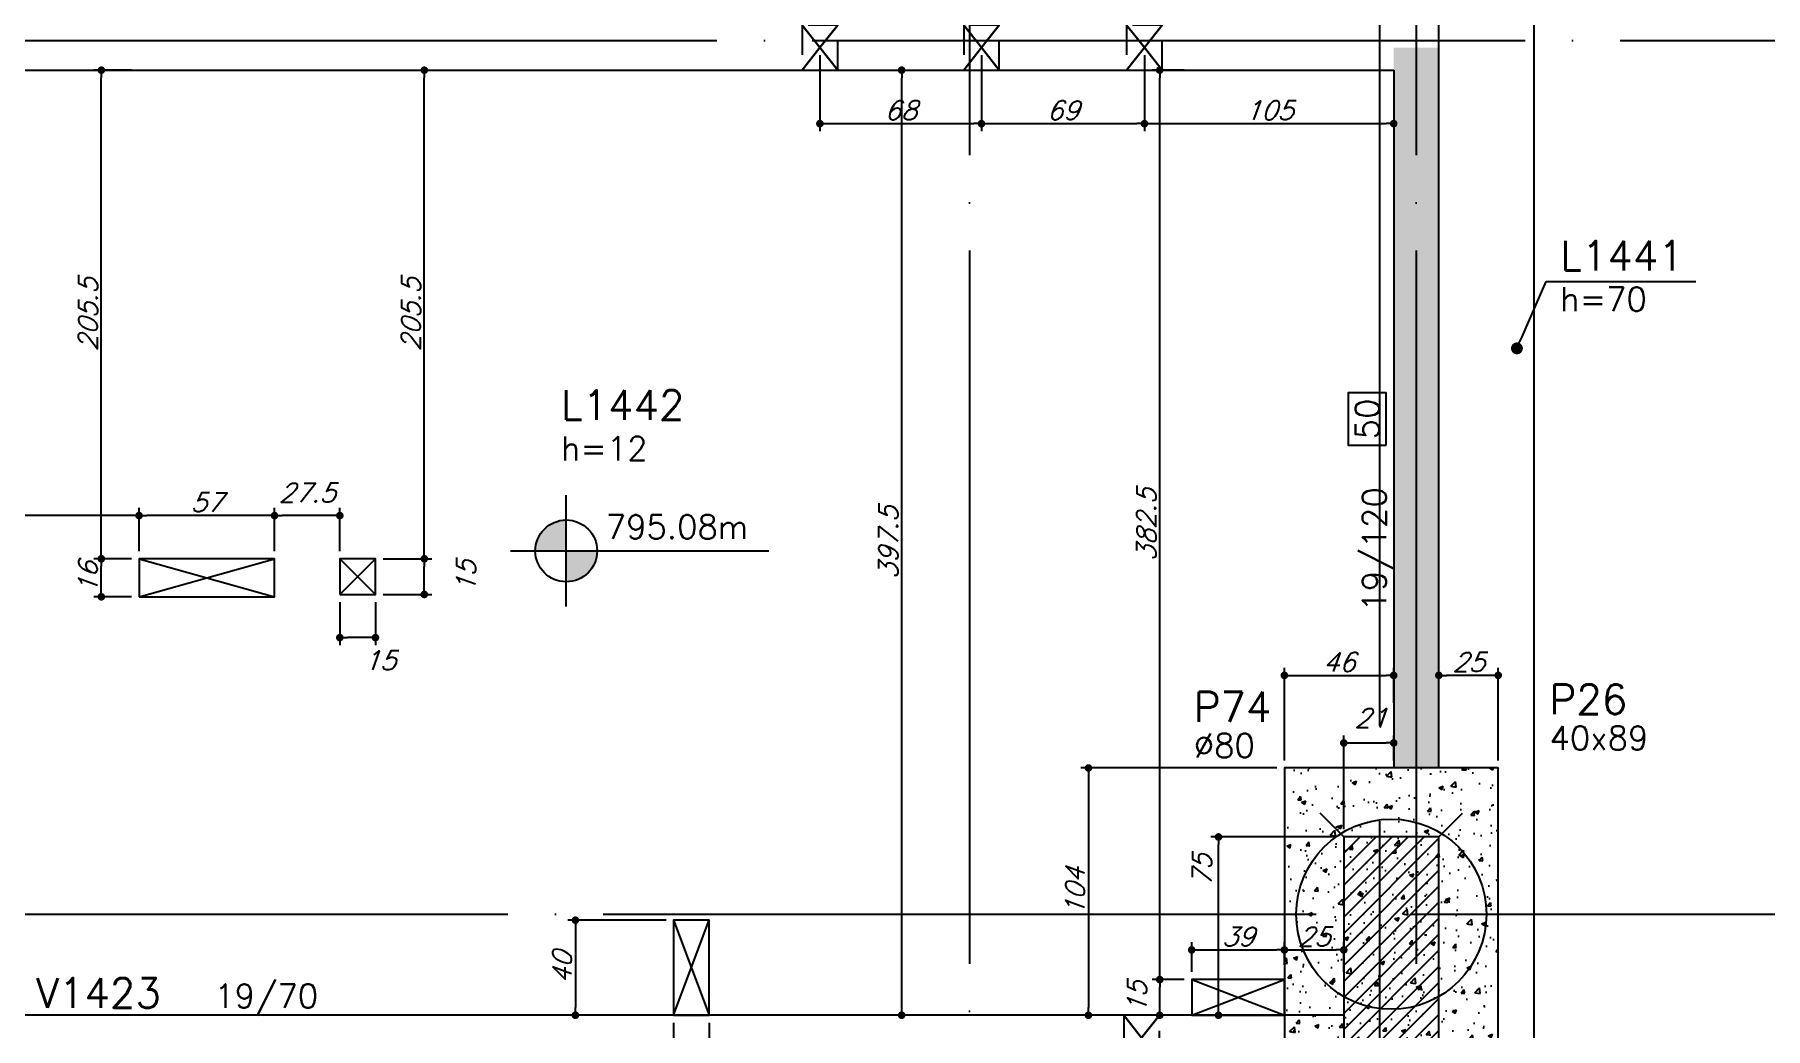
# Model space of a CAD drawing. Header units: millimetres. Extents: x -2290 to 5505, y -2157 to 2343.
# Drawn here: x 1664 to 2392, y -533 to -115 of the extents above; entities that cross this region are included whole.
import ezdxf
from ezdxf import colors
from ezdxf.entities.mleader import LeaderData, LeaderLine
from ezdxf.enums import TextEntityAlignment as Align
from ezdxf.math import Vec2, Vec3

# ---------------------------------------------------------------- set-up
doc = ezdxf.new("R2010")
doc.units = ezdxf.units.MM
doc.header["$LTSCALE"] = 50
doc.linetypes.add('EIXO', pattern=[6.8, 6, -0.4, 0, -0.4])
doc.linetypes.add('HIDDEN', pattern=[0.375, 0.25, -0.125])
for name, color, linetype in [('242', 3, 'Continuous'), ('F-AUX-RED', 1, 'Continuous'), ('F-BLOCOS', 3, 'Continuous'), ('F-COTAS', 106, 'Continuous'), ('F-COTAS-FUROS', 50, 'Continuous'), ('F-COTAS-FUROS VIGA', 50, 'Continuous'), ('F-DESNIVEL-1', 254, 'Continuous'), ('F-EIXO', 12, 'EIXO'), ('F-FURO-PAREDE', 2, 'HIDDEN'), ('F-LAJES', 3, 'Continuous'), ('F-LAJES-DIM', 2, 'Continuous'), ('F-LAJES-NOME', 4, 'Continuous'), ('F-NÍVEL-PLANTA', 2, 'Continuous'), ('F-PILARES-DIM', 172, 'Continuous'), ('F-PILARES-HACH', 174, 'Continuous'), ('F-PILARES-M', 170, 'Continuous'), ('F-PILARES-N', 170, 'Continuous'), ('F-PILARES-NASCE', 4, 'Continuous'), ('F-PILARES-NOME', 170, 'Continuous'), ('F-TEXTO', 6, 'Continuous'), ('F-VIGAS', 3, 'Continuous'), ('F-VIGAS-DIM', 2, 'Continuous'), ('F-VIGAS-NOME', 4, 'Continuous'), ('F-VÃO', 1, 'Continuous')]:
    doc.layers.add(name, color=color, linetype=linetype)
doc.styles.add('CP-TEXT-INCL', font='simplex.shx', dxfattribs={"oblique": 20})
doc.styles.add('MCP', font='simplex.shx')
doc.styles.add('ROMANS', font='simplex.shx')
doc.styles.get("Standard").update_dxf_attribs({"font": 'simplex.shx'})
doc.dimstyles.new('CP-COTAS-50', dxfattribs={"dimscale": 0.64, "dimtxt": 12.5, "dimasz": 5, "dimexe": 5, "dimexo": 5, "dimgap": 2.5, "dimtad": 1, "dimdec": 1, "dimdsep": 46, "dimtxsty": 'CP-TEXT-INCL', "dimblk1": 'DOT', "dimblk2": 'DOT', "dimsah": 1, "dimcen": 9, "dimclrd": 256, "dimclre": 256, "dimclrt": 256, "dimadec": 0, "dimazin": 0, "dimtfac": 1, "dimtdec": 1, "dimtmove": 2, "dimatfit": 3, "dimldrblk": 'DOT', "dimfxl": 0, "dimtolj": 1, "dimarcsym": 0})

# ---------------------------------------------------------------- blocks, each defined once
blk = doc.blocks.new('*U83')
at = {"layer": 'F-VIGAS-DIM', "color": 1}
blk.add_lwpolyline([(0, 0), (22, 0), (22, 16), (0, 16)], close=True, dxfattribs=at)
at = {"layer": 'F-VIGAS-DIM', "style": 'MCP'}
blk.add_attdef('DIM', text='', height=10, dxfattribs=at).set_placement((11, 8), align=Align.MIDDLE_CENTER)
blk = doc.blocks.new('Nível - Planta')
at = {"layer": 'F-NÍVEL-PLANTA'}
h = blk.add_hatch(color=71, dxfattribs=at)
h.paths.add_polyline_path([(0, 0), (0, 0.26, 0.414214), (-0.26, 0)])
h.paths.add_polyline_path([(0.26, 0), (0, 0), (0, -0.26, 0.414214)])
for p, q in [((0, -0.469), (0, 0.469)), ((-0.469, 0), (1.704, 0))]:
    blk.add_line(p, q, dxfattribs=at)
blk.add_circle((0, 0), 0.26, dxfattribs=at)
at = {"layer": 'F-TEXTO', "color": 3, "style": 'MCP'}
blk.add_attdef('NÍVEL', (0.333, 0.102), '', height=0.2, dxfattribs=at)
blk = doc.blocks.new('*U49')
at = {"layer": 'F-EIXO'}
blk.add_line((0, 0), (5174.35, 0), dxfattribs=at)
at = {"layer": 'F-TEXTO', "style": 'ROMANS'}
blk.add_attdef('EIXO', text='', height=17.5, dxfattribs=at).set_placement((-28.21, 0), align=Align.MIDDLE_CENTER)
blk = doc.blocks.new('*U39')
at = {"layer": 'F-EIXO'}
blk.add_line((0, 0), (5086.35, 0), dxfattribs=at)
at = {"layer": 'F-TEXTO', "style": 'ROMANS'}
blk.add_attdef('EIXO', text='', height=17.5, dxfattribs=at).set_placement((-28.21, 0), align=Align.MIDDLE_CENTER)
blk = doc.blocks.new('*U35')
at = {"layer": 'F-EIXO'}
blk.add_line((0, 0), (0, -2861.07), dxfattribs=at)
at = {"layer": 'F-TEXTO', "style": 'ROMANS'}
blk.add_attdef('EIXO', text='', height=17.5, rotation=360, dxfattribs=at).set_placement((0, 28.21), align=Align.MIDDLE_CENTER)
blk = doc.blocks.new('*U24')
at = {"layer": 'F-EIXO'}
blk.add_line((0, 0), (0, -2861.07), dxfattribs=at)
at = {"layer": 'F-TEXTO', "style": 'ROMANS'}
blk.add_attdef('EIXO', text='', height=17.5, rotation=360, dxfattribs=at).set_placement((0, 28.21), align=Align.MIDDLE_CENTER)
blk = doc.blocks.new('*U28')
at = {"layer": 'F-EIXO'}
blk.add_line((0, 0), (0, -2961.07), dxfattribs=at)
at = {"layer": 'F-TEXTO', "style": 'ROMANS'}
blk.add_attdef('EIXO', text='', height=17.5, rotation=360, dxfattribs=at).set_placement((0, 28.21), align=Align.MIDDLE_CENTER)
blk = doc.blocks.new('_DOT')
at = {"color": 0, "linetype": 'ByBlock'}
blk.add_line((-0.5, 0), (-1, 0), dxfattribs=at)
at = {"color": 0, "linetype": 'ByBlock', "const_width": 0.5}
blk.add_lwpolyline([(-0.25, 0, 1), (0.25, 0, 1)], format="xyb", close=True, dxfattribs=at)
blk = doc.blocks.new('*D139')
at = {"layer": 'DEFPOINTS', "color": 0, "linetype": 'Continuous', "transparency": 16777216}
for p in [(2028.96, -129.5), (2028.96, -129.5), (2028.96, -527)]:
    blk.add_point(p, dxfattribs=at)
at = {"layer": 'F-COTAS', "linetype": 'Continuous', "lineweight": -2, "transparency": 16777216}
blk.add_line((2028.96, -523.8), (2028.96, -132.7), dxfattribs=at)
at = {"layer": 'F-COTAS', "linetype": 'Continuous', "lineweight": -2, "transparency": 16777216, "xscale": 3.2, "yscale": 3.2, "zscale": 3.2}
for p, rotation in [((2028.96, -129.5), 90), ((2028.96, -527), 270)]:
    blk.add_blockref('_DOT', p, dxfattribs=dict(at, rotation=rotation))
at = {"layer": 'F-COTAS', "linetype": 'Continuous', "transparency": 16777216, "insert": (2023.36, -328.25), "char_height": 8, "attachment_point": 5, "rotation": 90, "style": 'CP-TEXT-INCL'}
blk.add_mtext('\\A1;397.5', dxfattribs=at)
blk = doc.blocks.new('*D243')
at = {"layer": 'DEFPOINTS', "color": 0, "transparency": 16777216}
for p in [(3070, -24), (-1389, -579), (3070, -995.18)]:
    blk.add_point(p, dxfattribs=at)
at = {"layer": 'F-COTAS', "lineweight": -2, "transparency": 16777216}
for p, q in [((3070, -27.2), (3070, -998.38)), ((-1389, -582.2), (-1389, -998.38)), ((-1385.8, -995.18), (3066.8, -995.18))]:
    blk.add_line(p, q, dxfattribs=at)
at = {"layer": 'F-COTAS', "lineweight": -2, "transparency": 16777216, "xscale": 3.2, "yscale": 3.2, "zscale": 3.2, "rotation": 180}
blk.add_blockref('_DOT', (-1389, -995.18), dxfattribs=at)
at = {"layer": 'F-COTAS', "lineweight": -2, "transparency": 16777216, "xscale": 3.2, "yscale": 3.2, "zscale": 3.2}
blk.add_blockref('_DOT', (3070, -995.18), dxfattribs=at)
at = {"layer": 'F-COTAS', "transparency": 16777216, "insert": (840.5, -989.58), "char_height": 8, "attachment_point": 5, "style": 'CP-TEXT-INCL'}
blk.add_mtext('\\A1;4459', dxfattribs=at)
blk = doc.blocks.new('*D263')
at = {"layer": 'DEFPOINTS', "color": 0, "transparency": 16777216}
for p in [(2796, 1664.5), (3306.18, 1664.5), (2255, -894.5)]:
    blk.add_point(p, dxfattribs=at)
at = {"layer": 'F-COTAS', "lineweight": -2, "transparency": 16777216}
for p, q in [((2799.2, 1664.5), (3309.38, 1664.5)), ((3306.18, -891.3), (3306.18, 1661.3)), ((2258.2, -894.5), (3309.38, -894.5))]:
    blk.add_line(p, q, dxfattribs=at)
at = {"layer": 'F-COTAS', "lineweight": -2, "transparency": 16777216, "xscale": 3.2, "yscale": 3.2, "zscale": 3.2}
for p, rotation in [((3306.18, 1664.5), 90), ((3306.18, -894.5), 270)]:
    blk.add_blockref('_DOT', p, dxfattribs=dict(at, rotation=rotation))
at = {"layer": 'F-COTAS', "transparency": 16777216, "insert": (3300.58, 385), "char_height": 8, "attachment_point": 5, "rotation": 90, "style": 'CP-TEXT-INCL'}
blk.add_mtext('\\A1;2559', dxfattribs=at)
blk = doc.blocks.new('*D317')
at = {"layer": 'DEFPOINTS', "color": 0, "transparency": 16777216}
for p in [(2236, -384.05), (2236, -398.85), (2190, -423)]:
    blk.add_point(p, dxfattribs=at)
at = {"layer": 'F-COTAS', "lineweight": -2, "transparency": 16777216}
for p, q in [((2190, -419.8), (2190, -380.85)), ((2193.2, -384.05), (2232.8, -384.05)), ((2236, -395.65), (2236, -380.85))]:
    blk.add_line(p, q, dxfattribs=at)
at = {"layer": 'F-COTAS', "lineweight": -2, "transparency": 16777216, "xscale": 3.2, "yscale": 3.2, "zscale": 3.2, "rotation": 180}
blk.add_blockref('_DOT', (2190, -384.05), dxfattribs=at)
at = {"layer": 'F-COTAS', "lineweight": -2, "transparency": 16777216, "xscale": 3.2, "yscale": 3.2, "zscale": 3.2}
blk.add_blockref('_DOT', (2236, -384.05), dxfattribs=at)
at = {"layer": 'F-COTAS', "transparency": 16777216, "insert": (2213, -378.45), "char_height": 8, "attachment_point": 5, "style": 'CP-TEXT-INCL'}
blk.add_mtext('\\A1;46', dxfattribs=at)
blk = doc.blocks.new('*D318')
at = {"layer": 'DEFPOINTS', "color": 0, "transparency": 16777216}
for p in [(2255, -384.05), (2255, -413.64), (2280, -423)]:
    blk.add_point(p, dxfattribs=at)
at = {"layer": 'F-COTAS', "lineweight": -2, "transparency": 16777216}
for p, q in [((2255, -410.44), (2255, -380.85)), ((2276.8, -384.05), (2258.2, -384.05)), ((2280, -419.8), (2280, -380.85))]:
    blk.add_line(p, q, dxfattribs=at)
at = {"layer": 'F-COTAS', "lineweight": -2, "transparency": 16777216, "xscale": 3.2, "yscale": 3.2, "zscale": 3.2, "rotation": 180}
blk.add_blockref('_DOT', (2255, -384.05), dxfattribs=at)
at = {"layer": 'F-COTAS', "lineweight": -2, "transparency": 16777216, "xscale": 3.2, "yscale": 3.2, "zscale": 3.2}
blk.add_blockref('_DOT', (2280, -384.05), dxfattribs=at)
at = {"layer": 'F-COTAS', "transparency": 16777216, "insert": (2267.5, -378.45), "char_height": 8, "attachment_point": 5, "style": 'CP-TEXT-INCL'}
blk.add_mtext('\\A1;25', dxfattribs=at)
blk = doc.blocks.new('*D319')
at = {"layer": 'DEFPOINTS', "color": 0, "transparency": 16777216}
for p in [(2190, -423), (2107.53, -527), (2125.06, -527)]:
    blk.add_point(p, dxfattribs=at)
at = {"layer": 'F-COTAS', "lineweight": -2, "transparency": 16777216}
for p, q in [((2186.8, -423), (2104.33, -423)), ((2107.53, -426.2), (2107.53, -523.8)), ((2121.86, -527), (2104.33, -527))]:
    blk.add_line(p, q, dxfattribs=at)
at = {"layer": 'F-COTAS', "lineweight": -2, "transparency": 16777216, "xscale": 3.2, "yscale": 3.2, "zscale": 3.2}
for p, rotation in [((2107.53, -423), 90), ((2107.53, -527), 270)]:
    blk.add_blockref('_DOT', p, dxfattribs=dict(at, rotation=rotation))
at = {"layer": 'F-COTAS', "transparency": 16777216, "insert": (2101.93, -475), "char_height": 8, "attachment_point": 5, "rotation": 90, "style": 'CP-TEXT-INCL'}
blk.add_mtext('\\A1;104', dxfattribs=at)
blk = doc.blocks.new('*D320')
at = {"layer": 'DEFPOINTS', "color": 0, "transparency": 16777216}
for p in [(2162.28, -452), (2215, -452), (2181.89, -527)]:
    blk.add_point(p, dxfattribs=at)
at = {"layer": 'F-COTAS', "lineweight": -2, "transparency": 16777216}
for p, q in [((2211.8, -452), (2159.08, -452)), ((2162.28, -523.8), (2162.28, -455.2)), ((2178.69, -527), (2159.08, -527))]:
    blk.add_line(p, q, dxfattribs=at)
at = {"layer": 'F-COTAS', "lineweight": -2, "transparency": 16777216, "xscale": 3.2, "yscale": 3.2, "zscale": 3.2}
for p, rotation in [((2162.28, -452), 90), ((2162.28, -527), 270)]:
    blk.add_blockref('_DOT', p, dxfattribs=dict(at, rotation=rotation))
at = {"layer": 'F-COTAS', "transparency": 16777216, "insert": (2155.28, -466), "char_height": 8, "attachment_point": 5, "rotation": 90, "style": 'CP-TEXT-INCL'}
blk.add_mtext('\\A1;75', dxfattribs=at)
blk = doc.blocks.new('*D321')
at = {"layer": 'DEFPOINTS', "color": 0, "transparency": 16777216}
for p in [(2236, -412.48), (2236, -423), (2215, -452)]:
    blk.add_point(p, dxfattribs=at)
at = {"layer": 'F-COTAS', "lineweight": -2, "transparency": 16777216}
for p, q in [((2215, -448.8), (2215, -409.28)), ((2218.2, -412.48), (2232.8, -412.48)), ((2236, -419.8), (2236, -409.28))]:
    blk.add_line(p, q, dxfattribs=at)
at = {"layer": 'F-COTAS', "lineweight": -2, "transparency": 16777216, "xscale": 3.2, "yscale": 3.2, "zscale": 3.2, "rotation": 180}
blk.add_blockref('_DOT', (2215, -412.48), dxfattribs=at)
at = {"layer": 'F-COTAS', "lineweight": -2, "transparency": 16777216, "xscale": 3.2, "yscale": 3.2, "zscale": 3.2}
blk.add_blockref('_DOT', (2236, -412.48), dxfattribs=at)
at = {"layer": 'F-COTAS', "transparency": 16777216, "insert": (2226.35, -401.98), "char_height": 8, "attachment_point": 5, "style": 'CP-TEXT-INCL'}
blk.add_mtext('\\A1;21', dxfattribs=at)
blk = doc.blocks.new('*U387')
at = {"layer": 'F-VÃO'}
for p, q in [((0, 0), (15, 40)), ((0, 40), (15, 0))]:
    blk.add_line(p, q, dxfattribs=at)
at = {"layer": 'F-VÃO', "color": 3}
blk.add_lwpolyline([(0, 0), (15, 0), (15, 40), (0, 40)], close=True, dxfattribs=at)
blk = doc.blocks.new('*U372')
at = {"layer": 'F-VÃO'}
for p, q in [((0, 0), (39, 15)), ((0, 15), (39, 0))]:
    blk.add_line(p, q, dxfattribs=at)
at = {"layer": 'F-VÃO', "color": 3}
blk.add_lwpolyline([(0, 0), (39, 0), (39, 15), (0, 15)], close=True, dxfattribs=at)
blk = doc.blocks.new('*U375')
at = {"layer": 'F-VÃO'}
for p, q in [((0, 0), (57, 16)), ((0, 16), (57, 0))]:
    blk.add_line(p, q, dxfattribs=at)
at = {"layer": 'F-VÃO', "color": 3}
blk.add_lwpolyline([(0, 0), (57, 0), (57, 16), (0, 16)], close=True, dxfattribs=at)
blk = doc.blocks.new('*U378')
at = {"layer": 'F-VÃO'}
for p, q in [((0, 0), (15, 15)), ((0, 15), (15, 0))]:
    blk.add_line(p, q, dxfattribs=at)
at = {"layer": 'F-VÃO', "color": 3}
blk.add_lwpolyline([(0, 0), (15, 0), (15, 15), (0, 15)], close=True, dxfattribs=at)
blk = doc.blocks.new('*D492')
at = {"layer": 'DEFPOINTS', "color": 0, "transparency": 16777216}
for p in [(1792.51, -350), (1807.51, -350), (1792.51, -368.16)]:
    blk.add_point(p, dxfattribs=at)
at = {"layer": 'F-COTAS-FUROS', "lineweight": -2, "transparency": 16777216}
for p, q in [((1792.51, -353.2), (1792.51, -371.36)), ((1807.51, -353.2), (1807.51, -371.36)), ((1804.31, -368.16), (1795.71, -368.16))]:
    blk.add_line(p, q, dxfattribs=at)
at = {"layer": 'F-COTAS-FUROS', "lineweight": -2, "transparency": 16777216, "xscale": 3.2, "yscale": 3.2, "zscale": 3.2, "rotation": 180}
blk.add_blockref('_DOT', (1792.51, -368.16), dxfattribs=at)
at = {"layer": 'F-COTAS-FUROS', "lineweight": -2, "transparency": 16777216, "xscale": 3.2, "yscale": 3.2, "zscale": 3.2}
blk.add_blockref('_DOT', (1807.51, -368.16), dxfattribs=at)
at = {"layer": 'F-COTAS-FUROS', "transparency": 16777216, "insert": (1809.3, -377.76), "char_height": 8, "attachment_point": 5, "style": 'CP-TEXT-INCL'}
blk.add_mtext('\\A1;15', dxfattribs=at)
blk = doc.blocks.new('*D493')
at = {"layer": 'DEFPOINTS', "color": 0, "transparency": 16777216}
for p in [(1765.04, -316.84), (1765.04, -335), (1792.51, -335)]:
    blk.add_point(p, dxfattribs=at)
at = {"layer": 'F-COTAS-FUROS', "lineweight": -2, "transparency": 16777216}
for p, q in [((1765.04, -331.8), (1765.04, -313.64)), ((1789.31, -316.84), (1768.24, -316.84)), ((1792.51, -331.8), (1792.51, -313.64))]:
    blk.add_line(p, q, dxfattribs=at)
at = {"layer": 'F-COTAS-FUROS', "lineweight": -2, "transparency": 16777216, "xscale": 3.2, "yscale": 3.2, "zscale": 3.2, "rotation": 180}
blk.add_blockref('_DOT', (1765.04, -316.84), dxfattribs=at)
at = {"layer": 'F-COTAS-FUROS', "lineweight": -2, "transparency": 16777216, "xscale": 3.2, "yscale": 3.2, "zscale": 3.2}
blk.add_blockref('_DOT', (1792.51, -316.84), dxfattribs=at)
at = {"layer": 'F-COTAS-FUROS', "transparency": 16777216, "insert": (1778.78, -307.24), "char_height": 8, "attachment_point": 5, "style": 'CP-TEXT-INCL'}
blk.add_mtext('\\A1;27.5', dxfattribs=at)
blk = doc.blocks.new('*D494')
at = {"layer": 'DEFPOINTS', "color": 0, "transparency": 16777216}
for p in [(1708.04, -316.84), (1708.04, -335), (1765.04, -335)]:
    blk.add_point(p, dxfattribs=at)
at = {"layer": 'F-COTAS-FUROS', "lineweight": -2, "transparency": 16777216}
for p, q in [((1708.04, -331.8), (1708.04, -313.64)), ((1761.84, -316.84), (1711.24, -316.84)), ((1765.04, -331.8), (1765.04, -313.64))]:
    blk.add_line(p, q, dxfattribs=at)
at = {"layer": 'F-COTAS-FUROS', "lineweight": -2, "transparency": 16777216, "xscale": 3.2, "yscale": 3.2, "zscale": 3.2, "rotation": 180}
blk.add_blockref('_DOT', (1708.04, -316.84), dxfattribs=at)
at = {"layer": 'F-COTAS-FUROS', "lineweight": -2, "transparency": 16777216, "xscale": 3.2, "yscale": 3.2, "zscale": 3.2}
blk.add_blockref('_DOT', (1765.04, -316.84), dxfattribs=at)
at = {"layer": 'F-COTAS-FUROS', "transparency": 16777216, "insert": (1736.54, -311.24), "char_height": 8, "attachment_point": 5, "style": 'CP-TEXT-INCL'}
blk.add_mtext('\\A1;57', dxfattribs=at)
blk = doc.blocks.new('*D495')
at = {"layer": 'DEFPOINTS', "color": 0, "transparency": 16777216}
for p in [(1514, -316.84), (1514, -335), (1708.04, -335)]:
    blk.add_point(p, dxfattribs=at)
at = {"layer": 'F-COTAS-FUROS', "lineweight": -2, "transparency": 16777216}
for p, q in [((1514, -331.8), (1514, -313.64)), ((1704.84, -316.84), (1517.2, -316.84)), ((1708.04, -331.8), (1708.04, -313.64))]:
    blk.add_line(p, q, dxfattribs=at)
at = {"layer": 'F-COTAS-FUROS', "lineweight": -2, "transparency": 16777216, "xscale": 3.2, "yscale": 3.2, "zscale": 3.2, "rotation": 180}
blk.add_blockref('_DOT', (1514, -316.84), dxfattribs=at)
at = {"layer": 'F-COTAS-FUROS', "lineweight": -2, "transparency": 16777216, "xscale": 3.2, "yscale": 3.2, "zscale": 3.2}
blk.add_blockref('_DOT', (1708.04, -316.84), dxfattribs=at)
at = {"layer": 'F-COTAS-FUROS', "transparency": 16777216, "insert": (1611.02, -311.24), "char_height": 8, "attachment_point": 5, "style": 'CP-TEXT-INCL'}
blk.add_mtext('\\A1;194', dxfattribs=at)
blk = doc.blocks.new('*D496')
at = {"layer": 'DEFPOINTS', "color": 0, "transparency": 16777216}
for p in [(1692.14, -335), (1708.04, -335), (1708.04, -351)]:
    blk.add_point(p, dxfattribs=at)
at = {"layer": 'F-COTAS-FUROS', "lineweight": -2, "transparency": 16777216}
for p, q in [((1704.84, -335), (1688.94, -335)), ((1692.14, -347.8), (1692.14, -338.2)), ((1704.84, -351), (1688.94, -351))]:
    blk.add_line(p, q, dxfattribs=at)
at = {"layer": 'F-COTAS-FUROS', "lineweight": -2, "transparency": 16777216, "xscale": 3.2, "yscale": 3.2, "zscale": 3.2}
for p, rotation in [((1692.14, -335), 90), ((1692.14, -351), 270)]:
    blk.add_blockref('_DOT', p, dxfattribs=dict(at, rotation=rotation))
at = {"layer": 'F-COTAS-FUROS', "transparency": 16777216, "insert": (1686.54, -343), "char_height": 8, "attachment_point": 5, "rotation": 90, "style": 'CP-TEXT-INCL'}
blk.add_mtext('\\A1;16', dxfattribs=at)
blk = doc.blocks.new('*D497')
at = {"layer": 'DEFPOINTS', "color": 0, "transparency": 16777216}
for p in [(1692.14, -129.5), (1708.04, -129.5), (1708.04, -335)]:
    blk.add_point(p, dxfattribs=at)
at = {"layer": 'F-COTAS-FUROS', "lineweight": -2, "transparency": 16777216}
for p, q in [((1704.84, -129.5), (1688.94, -129.5)), ((1692.14, -331.8), (1692.14, -132.7)), ((1704.84, -335), (1688.94, -335))]:
    blk.add_line(p, q, dxfattribs=at)
at = {"layer": 'F-COTAS-FUROS', "lineweight": -2, "transparency": 16777216, "xscale": 3.2, "yscale": 3.2, "zscale": 3.2}
for p, rotation in [((1692.14, -129.5), 90), ((1692.14, -335), 270)]:
    blk.add_blockref('_DOT', p, dxfattribs=dict(at, rotation=rotation))
at = {"layer": 'F-COTAS-FUROS', "transparency": 16777216, "insert": (1686.54, -232.25), "char_height": 8, "attachment_point": 5, "rotation": 90, "style": 'CP-TEXT-INCL'}
blk.add_mtext('\\A1;205.5', dxfattribs=at)
blk = doc.blocks.new('*D498')
at = {"layer": 'DEFPOINTS', "color": 0, "transparency": 16777216}
for p in [(1807.51, -335), (1828.06, -335), (1807.51, -350)]:
    blk.add_point(p, dxfattribs=at)
at = {"layer": 'F-COTAS-FUROS', "lineweight": -2, "transparency": 16777216}
for p, q in [((1810.71, -335), (1831.26, -335)), ((1828.06, -346.8), (1828.06, -338.2)), ((1810.71, -350), (1831.26, -350))]:
    blk.add_line(p, q, dxfattribs=at)
at = {"layer": 'F-COTAS-FUROS', "lineweight": -2, "transparency": 16777216, "xscale": 3.2, "yscale": 3.2, "zscale": 3.2}
for p, rotation in [((1828.06, -335), 90), ((1828.06, -350), 270)]:
    blk.add_blockref('_DOT', p, dxfattribs=dict(at, rotation=rotation))
at = {"layer": 'F-COTAS-FUROS', "transparency": 16777216, "insert": (1845.66, -342.5), "char_height": 8, "attachment_point": 5, "rotation": 90, "style": 'CP-TEXT-INCL'}
blk.add_mtext('\\A1;15', dxfattribs=at)
blk = doc.blocks.new('*D499')
at = {"layer": 'DEFPOINTS', "color": 0, "transparency": 16777216}
for p in [(1807.51, -129.5), (1828.06, -129.5), (1807.51, -335)]:
    blk.add_point(p, dxfattribs=at)
at = {"layer": 'F-COTAS-FUROS', "lineweight": -2, "transparency": 16777216}
for p, q in [((1810.71, -129.5), (1831.26, -129.5)), ((1828.06, -331.8), (1828.06, -132.7)), ((1810.71, -335), (1831.26, -335))]:
    blk.add_line(p, q, dxfattribs=at)
at = {"layer": 'F-COTAS-FUROS', "lineweight": -2, "transparency": 16777216, "xscale": 3.2, "yscale": 3.2, "zscale": 3.2}
for p, rotation in [((1828.06, -129.5), 90), ((1828.06, -335), 270)]:
    blk.add_blockref('_DOT', p, dxfattribs=dict(at, rotation=rotation))
at = {"layer": 'F-COTAS-FUROS', "transparency": 16777216, "insert": (1822.46, -232.25), "char_height": 8, "attachment_point": 5, "rotation": 90, "style": 'CP-TEXT-INCL'}
blk.add_mtext('\\A1;205.5', dxfattribs=at)
blk = doc.blocks.new('*D500')
at = {"layer": 'DEFPOINTS', "color": 0, "transparency": 16777216}
for p in [(1514, -527), (1932.98, -527), (1514, -566.5)]:
    blk.add_point(p, dxfattribs=at)
at = {"layer": 'F-COTAS-FUROS', "lineweight": -2, "transparency": 16777216}
for p, q in [((1514, -530.2), (1514, -569.7)), ((1932.98, -530.2), (1932.98, -569.7)), ((1929.78, -566.5), (1517.2, -566.5))]:
    blk.add_line(p, q, dxfattribs=at)
at = {"layer": 'F-COTAS-FUROS', "lineweight": -2, "transparency": 16777216, "xscale": 3.2, "yscale": 3.2, "zscale": 3.2, "rotation": 180}
blk.add_blockref('_DOT', (1514, -566.5), dxfattribs=at)
at = {"layer": 'F-COTAS-FUROS', "lineweight": -2, "transparency": 16777216, "xscale": 3.2, "yscale": 3.2, "zscale": 3.2}
blk.add_blockref('_DOT', (1932.98, -566.5), dxfattribs=at)
at = {"layer": 'F-COTAS-FUROS', "transparency": 16777216, "insert": (1723.49, -560.9), "char_height": 8, "attachment_point": 5, "style": 'CP-TEXT-INCL'}
blk.add_mtext('\\A1;419', dxfattribs=at)
blk = doc.blocks.new('*D501')
at = {"layer": 'DEFPOINTS', "color": 0, "transparency": 16777216}
for p in [(1932.98, -527), (1947.98, -527), (1932.98, -566.5)]:
    blk.add_point(p, dxfattribs=at)
at = {"layer": 'F-COTAS-FUROS', "lineweight": -2, "transparency": 16777216}
for p, q in [((1932.98, -530.2), (1932.98, -569.7)), ((1947.98, -530.2), (1947.98, -569.7)), ((1944.78, -566.5), (1936.18, -566.5))]:
    blk.add_line(p, q, dxfattribs=at)
at = {"layer": 'F-COTAS-FUROS', "lineweight": -2, "transparency": 16777216, "xscale": 3.2, "yscale": 3.2, "zscale": 3.2, "rotation": 180}
blk.add_blockref('_DOT', (1932.98, -566.5), dxfattribs=at)
at = {"layer": 'F-COTAS-FUROS', "lineweight": -2, "transparency": 16777216, "xscale": 3.2, "yscale": 3.2, "zscale": 3.2}
blk.add_blockref('_DOT', (1947.98, -566.5), dxfattribs=at)
at = {"layer": 'F-COTAS-FUROS', "transparency": 16777216, "insert": (1940.48, -584.1), "char_height": 8, "attachment_point": 5, "style": 'CP-TEXT-INCL'}
blk.add_mtext('\\A1;15', dxfattribs=at)
blk = doc.blocks.new('*D502')
at = {"layer": 'DEFPOINTS', "color": 0, "transparency": 16777216}
for p in [(1932.98, -487), (1891.65, -527), (1932.98, -527)]:
    blk.add_point(p, dxfattribs=at)
at = {"layer": 'F-COTAS-FUROS', "lineweight": -2, "transparency": 16777216}
for p, q in [((1929.78, -487), (1888.45, -487)), ((1891.65, -490.2), (1891.65, -523.8)), ((1929.78, -527), (1888.45, -527))]:
    blk.add_line(p, q, dxfattribs=at)
at = {"layer": 'F-COTAS-FUROS', "lineweight": -2, "transparency": 16777216, "xscale": 3.2, "yscale": 3.2, "zscale": 3.2}
for p, rotation in [((1891.65, -487), 90), ((1891.65, -527), 270)]:
    blk.add_blockref('_DOT', p, dxfattribs=dict(at, rotation=rotation))
at = {"layer": 'F-COTAS-FUROS', "transparency": 16777216, "insert": (1886.05, -507), "char_height": 8, "attachment_point": 5, "rotation": 90, "style": 'CP-TEXT-INCL'}
blk.add_mtext('\\A1;40', dxfattribs=at)
blk = doc.blocks.new('*D503')
at = {"layer": 'DEFPOINTS', "color": 0, "transparency": 16777216}
for p in [(2190, -499.53), (2190, -508.93), (2151, -512)]:
    blk.add_point(p, dxfattribs=at)
at = {"layer": 'F-COTAS-FUROS', "lineweight": -2, "transparency": 16777216}
for p, q in [((2151, -508.8), (2151, -496.33)), ((2154.2, -499.53), (2186.8, -499.53)), ((2190, -505.73), (2190, -496.33))]:
    blk.add_line(p, q, dxfattribs=at)
at = {"layer": 'F-COTAS-FUROS', "lineweight": -2, "transparency": 16777216, "xscale": 3.2, "yscale": 3.2, "zscale": 3.2, "rotation": 180}
blk.add_blockref('_DOT', (2151, -499.53), dxfattribs=at)
at = {"layer": 'F-COTAS-FUROS', "lineweight": -2, "transparency": 16777216, "xscale": 3.2, "yscale": 3.2, "zscale": 3.2}
blk.add_blockref('_DOT', (2190, -499.53), dxfattribs=at)
at = {"layer": 'F-COTAS-FUROS', "transparency": 16777216, "insert": (2170.5, -493.93), "char_height": 8, "attachment_point": 5, "style": 'CP-TEXT-INCL'}
blk.add_mtext('\\A1;39', dxfattribs=at)
blk = doc.blocks.new('*D504')
at = {"layer": 'DEFPOINTS', "color": 0, "transparency": 16777216}
for p in [(2215, -499.53), (2190, -508.93), (2215, -512)]:
    blk.add_point(p, dxfattribs=at)
at = {"layer": 'F-COTAS-FUROS', "lineweight": -2, "transparency": 16777216}
for p, q in [((2190, -505.73), (2190, -496.33)), ((2193.2, -499.53), (2211.8, -499.53)), ((2215, -508.8), (2215, -496.33))]:
    blk.add_line(p, q, dxfattribs=at)
at = {"layer": 'F-COTAS-FUROS', "lineweight": -2, "transparency": 16777216, "xscale": 3.2, "yscale": 3.2, "zscale": 3.2, "rotation": 180}
blk.add_blockref('_DOT', (2190, -499.53), dxfattribs=at)
at = {"layer": 'F-COTAS-FUROS', "lineweight": -2, "transparency": 16777216, "xscale": 3.2, "yscale": 3.2, "zscale": 3.2}
blk.add_blockref('_DOT', (2215, -499.53), dxfattribs=at)
at = {"layer": 'F-COTAS-FUROS', "transparency": 16777216, "insert": (2202.5, -493.93), "char_height": 8, "attachment_point": 5, "style": 'CP-TEXT-INCL'}
blk.add_mtext('\\A1;25', dxfattribs=at)
blk = doc.blocks.new('*D505')
at = {"layer": 'DEFPOINTS', "color": 0, "transparency": 16777216}
for p in [(2137.55, -512), (2151, -512), (2151, -527)]:
    blk.add_point(p, dxfattribs=at)
at = {"layer": 'F-COTAS-FUROS', "lineweight": -2, "transparency": 16777216}
for p, q in [((2147.8, -512), (2134.35, -512)), ((2137.55, -523.8), (2137.55, -515.2)), ((2147.8, -527), (2134.35, -527))]:
    blk.add_line(p, q, dxfattribs=at)
at = {"layer": 'F-COTAS-FUROS', "lineweight": -2, "transparency": 16777216, "xscale": 3.2, "yscale": 3.2, "zscale": 3.2}
for p, rotation in [((2137.55, -512), 90), ((2137.55, -527), 270)]:
    blk.add_blockref('_DOT', p, dxfattribs=dict(at, rotation=rotation))
at = {"layer": 'F-COTAS-FUROS', "transparency": 16777216, "insert": (2127.95, -519.5), "char_height": 8, "attachment_point": 5, "rotation": 90, "style": 'CP-TEXT-INCL'}
blk.add_mtext('\\A1;15', dxfattribs=at)
blk = doc.blocks.new('*D506')
at = {"layer": 'DEFPOINTS', "color": 0, "transparency": 16777216}
for p in [(2137.55, -129.5), (2151, -129.5), (2151, -512)]:
    blk.add_point(p, dxfattribs=at)
at = {"layer": 'F-COTAS-FUROS', "lineweight": -2, "transparency": 16777216}
for p, q in [((2147.8, -129.5), (2134.35, -129.5)), ((2137.55, -508.8), (2137.55, -132.7)), ((2147.8, -512), (2134.35, -512))]:
    blk.add_line(p, q, dxfattribs=at)
at = {"layer": 'F-COTAS-FUROS', "lineweight": -2, "transparency": 16777216, "xscale": 3.2, "yscale": 3.2, "zscale": 3.2}
for p, rotation in [((2137.55, -129.5), 90), ((2137.55, -512), 270)]:
    blk.add_blockref('_DOT', p, dxfattribs=dict(at, rotation=rotation))
at = {"layer": 'F-COTAS-FUROS', "transparency": 16777216, "insert": (2131.95, -320.75), "char_height": 8, "attachment_point": 5, "rotation": 90, "style": 'CP-TEXT-INCL'}
blk.add_mtext('\\A1;382.5', dxfattribs=at)
blk = doc.blocks.new('*D633')
at = {"layer": 'DEFPOINTS', "color": 0, "transparency": 16777216}
for p in [(1994.54, -120), (2062.54, -120), (2062.54, -151.98)]:
    blk.add_point(p, dxfattribs=at)
at = {"layer": 'F-COTAS-FUROS VIGA', "lineweight": -2, "transparency": 16777216}
for p, q in [((1994.54, -123.2), (1994.54, -155.18)), ((2062.54, -123.2), (2062.54, -155.18)), ((1997.74, -151.98), (2059.34, -151.98))]:
    blk.add_line(p, q, dxfattribs=at)
at = {"layer": 'F-COTAS-FUROS VIGA', "lineweight": -2, "transparency": 16777216, "xscale": 3.2, "yscale": 3.2, "zscale": 3.2, "rotation": 180}
blk.add_blockref('_DOT', (1994.54, -151.98), dxfattribs=at)
at = {"layer": 'F-COTAS-FUROS VIGA', "lineweight": -2, "transparency": 16777216, "xscale": 3.2, "yscale": 3.2, "zscale": 3.2}
blk.add_blockref('_DOT', (2062.54, -151.98), dxfattribs=at)
at = {"layer": 'F-COTAS-FUROS VIGA', "transparency": 16777216, "insert": (2028.54, -146.38), "char_height": 8, "attachment_point": 5, "style": 'CP-TEXT-INCL'}
blk.add_mtext('\\A1;68', dxfattribs=at)
blk = doc.blocks.new('*D634')
at = {"layer": 'DEFPOINTS', "color": 0, "transparency": 16777216}
for p in [(2062.54, -120), (2131.11, -120), (2131.11, -151.98)]:
    blk.add_point(p, dxfattribs=at)
at = {"layer": 'F-COTAS-FUROS VIGA', "lineweight": -2, "transparency": 16777216}
for p, q in [((2062.54, -123.2), (2062.54, -155.18)), ((2131.11, -123.2), (2131.11, -155.18)), ((2065.74, -151.98), (2127.91, -151.98))]:
    blk.add_line(p, q, dxfattribs=at)
at = {"layer": 'F-COTAS-FUROS VIGA', "lineweight": -2, "transparency": 16777216, "xscale": 3.2, "yscale": 3.2, "zscale": 3.2, "rotation": 180}
blk.add_blockref('_DOT', (2062.54, -151.98), dxfattribs=at)
at = {"layer": 'F-COTAS-FUROS VIGA', "lineweight": -2, "transparency": 16777216, "xscale": 3.2, "yscale": 3.2, "zscale": 3.2}
blk.add_blockref('_DOT', (2131.11, -151.98), dxfattribs=at)
at = {"layer": 'F-COTAS-FUROS VIGA', "transparency": 16777216, "insert": (2096.83, -146.38), "char_height": 8, "attachment_point": 5, "style": 'CP-TEXT-INCL'}
blk.add_mtext('\\A1;69', dxfattribs=at)
blk = doc.blocks.new('*D635')
at = {"layer": 'DEFPOINTS', "color": 0, "transparency": 16777216}
for p in [(2131.11, -120), (2236, -151.98), (2236, -151.98)]:
    blk.add_point(p, dxfattribs=at)
at = {"layer": 'F-COTAS-FUROS VIGA', "lineweight": -2, "transparency": 16777216}
for p, q in [((2131.11, -123.2), (2131.11, -155.18)), ((2134.31, -151.98), (2232.8, -151.98))]:
    blk.add_line(p, q, dxfattribs=at)
at = {"layer": 'F-COTAS-FUROS VIGA', "lineweight": -2, "transparency": 16777216, "xscale": 3.2, "yscale": 3.2, "zscale": 3.2, "rotation": 180}
blk.add_blockref('_DOT', (2131.11, -151.98), dxfattribs=at)
at = {"layer": 'F-COTAS-FUROS VIGA', "lineweight": -2, "transparency": 16777216, "xscale": 3.2, "yscale": 3.2, "zscale": 3.2}
blk.add_blockref('_DOT', (2236, -151.98), dxfattribs=at)
at = {"layer": 'F-COTAS-FUROS VIGA', "transparency": 16777216, "insert": (2183.55, -146.38), "char_height": 8, "attachment_point": 5, "style": 'CP-TEXT-INCL'}
blk.add_mtext('\\A1;105', dxfattribs=at)

msp = doc.modelspace()

# ---------------------------------------------------------------- hatches: boundary and pattern name
at = {"layer": 'F-AUX-RED'}
h = msp.add_hatch(dxfattribs=at)
h.set_pattern_fill('AR-CONC', color=256, scale=0.1)
h.paths.add_polyline_path([(2280, -423), (2190, -423), (2190, -484.5), (2190, -546), (2280, -546)])
at = {"layer": 'F-PILARES-HACH', "linetype": 'Continuous'}
h = msp.add_hatch(dxfattribs=at)
h.set_pattern_fill('ANSI31', color=256, scale=1.5, style=0)
h.paths.add_polyline_path([(2215, -541), (2255, -541), (2255, -452), (2215, -452)], flags=16)

# ---------------------------------------------------------------- linework, layer by layer
at = {"layer": '242', "linetype": 'Continuous'}
for p, q in [((2235, -484.5), (2235, -484.5)), ((2235, -496.5), (2235, -496.5))]:
    msp.add_line(p, q, dxfattribs=at)
at = {"layer": 'F-BLOCOS', "linetype": 'Continuous'}
msp.add_lwpolyline([(2190, -484.5), (2190, -546), (2280, -546), (2280, -423), (2190, -423), (2190, -484.5)], dxfattribs=at)
at = {"layer": 'F-DESNIVEL-1', "linetype": 'Continuous'}
for points in [[(2255, -120), (2236, -120), (2236, -423)], [(2255, -120), (2236, -423), (2250.694, -423)], [(2255, -120), (2250.694, -423), (2255, -423)], [(2255, -120), (2255, -450.56), (2255, -120)]]:
    msp.add_solid(points, dxfattribs=at)
at = {"layer": 'F-FURO-PAREDE'}
for points in [[(1994.544, -120), (1987.044, -129.5), (2002.044, -129.5), (1994.544, -120), (2002.044, -129.5), (2002.044, -110.5), (1994.544, -120), (2002.044, -110.5), (1987.044, -110.5), (1994.544, -120), (1987.044, -110.5), (1987.044, -129.5), (1994.544, -120)], [(2062.544, -120), (2055.044, -129.5), (2070.044, -129.5), (2062.544, -120), (2070.044, -129.5), (2070.044, -110.5), (2062.544, -120), (2070.044, -110.5), (2055.044, -110.5), (2062.544, -120), (2055.044, -110.5), (2055.044, -129.5), (2062.544, -120)], [(2131.11, -120), (2123.61, -129.5), (2138.61, -129.5), (2131.11, -120), (2138.61, -129.5), (2138.61, -110.5), (2131.11, -120), (2138.61, -110.5), (2123.61, -110.5), (2131.11, -120), (2123.61, -110.5), (2123.61, -129.5), (2131.11, -120)], [(2129.895, -536.5), (2122.395, -546), (2137.395, -546), (2129.895, -536.5), (2137.395, -546), (2137.395, -527), (2129.895, -536.5), (2137.395, -527), (2122.395, -527), (2129.895, -536.5), (2122.395, -527), (2122.395, -546), (2129.895, -536.5)]]:
    msp.add_lwpolyline(points, dxfattribs=at)
at = {"layer": 'F-LAJES', "linetype": 'Continuous'}
msp.add_line((2295, -24), (2295, -546), dxfattribs=at)
at = {"layer": 'F-PILARES-M', "linetype": 'Continuous'}
msp.add_circle((2235, -484.5), 40, dxfattribs=at)
at = {"layer": 'F-PILARES-N', "linetype": 'Continuous'}
msp.add_lwpolyline([(2215, -541), (2255, -541), (2255, -452), (2215, -452), (2215, -541)], dxfattribs=at)
at = {"layer": 'F-PILARES-NASCE', "linetype": 'Continuous'}
for p, q in [((2215, -452), (2205, -442)), ((2255, -452), (2265, -442))]:
    msp.add_line(p, q, dxfattribs=at)
at = {"layer": 'F-VIGAS'}
for points in [[(2255, -120), (2255, -24)], [(2255, -423), (2255, -120)], [(1514, -129.5), (1931, -129.5)], [(1931, -129.5), (2236, -129.5)], [(2236, -129.5), (2236, -423)], [(2215, -527), (1514, -527)]]:
    msp.add_lwpolyline(points, dxfattribs=at)

# ---------------------------------------------------------------- block references
at = {"layer": 'F-EIXO', "linetype": 'Continuous'}
for name, p in [('*U28', (2230, 1935.283)), ('*U35', (2057.5, 1835.283)), ('*U24', (2245.5, 1835.283)), ('*U39', (-1749.828, -117)), ('*U49', (-1837.782, -484.5))]:
    msp.add_blockref(name, p, dxfattribs=at)
at = {"layer": 'F-NÍVEL-PLANTA', "linetype": 'Continuous', "xscale": 50, "yscale": 50, "zscale": 50}
msp.add_blockref('Nível - Planta', (1887.782, -331.67), dxfattribs=at).add_auto_attribs({'NÍVEL': '795.08m'})
at = {"layer": 'F-VIGAS-DIM', "linetype": 'Continuous', "rotation": 90}
msp.add_blockref('*U83', (2232.875, -287.199), dxfattribs=at).add_auto_attribs({'DIM': '50'})
at = {"layer": 'F-VÃO'}
for name, p in [('*U375', (1708.045, -351)), ('*U378', (1792.514, -350)), ('*U387', (1932.977, -527)), ('*U372', (2151, -527))]:
    msp.add_blockref(name, p, dxfattribs=at)

# ---------------------------------------------------------------- texts
at = {"layer": 'F-LAJES-DIM', "linetype": 'Continuous', "style": 'MCP'}
for s, p in [('h=70', (2306.096, -230.794)), ('h=12', (1885.582, -293.605))]:
    msp.add_text(s, height=10, dxfattribs=at).set_placement(p)
at = {"layer": 'F-LAJES-NOME', "linetype": 'Continuous', "style": 'MCP'}
for s, p in [('L1441', (2306.096, -213.794)), ('L1442', (1885.582, -276.605))]:
    msp.add_text(s, height=12.5, dxfattribs=at).set_placement(p)
at = {"layer": 'F-PILARES-DIM', "linetype": 'Continuous', "style": 'MCP'}
for s, p in [('40x89', (2301.599, -415.378)), ('%%c80', (2151.867, -418.518))]:
    msp.add_text(s, height=10, dxfattribs=at).set_placement(p)
at = {"layer": 'F-PILARES-NOME', "linetype": 'Continuous', "style": 'MCP'}
for s, p in [('P74', (2151.867, -403.518)), ('P26', (2301.599, -400.378))]:
    msp.add_text(s, height=12.5, dxfattribs=at).set_placement(p)
at = {"layer": 'F-VIGAS-DIM', "linetype": 'Continuous', "style": 'MCP'}
msp.add_text('19/120', height=10, rotation=90, dxfattribs=at).set_placement((2232.875, -357.199))
msp.add_text('19/70', height=10, dxfattribs=at).set_placement((1739.686, -523.875))
at = {"layer": 'F-VIGAS-NOME', "linetype": 'Continuous', "style": 'MCP'}
msp.add_text('V1423', height=12.5, dxfattribs=at).set_placement((1664.686, -523.875))

# ---------------------------------------------------------------- dimensions: what is measured, and where the dimension line sits
at = {"layer": 'F-COTAS'}
for base, p1, p2, picture, middle in [((3306.182, 1664.5), (2255, -894.5), (2796, 1664.5), '*D263', (3300.582, 385)), ((2107.527, -527), (2190, -423), (2125.061, -527), '*D319', (2101.927, -475))]:
    dim = msp.add_linear_dim(base=base, p1=p1, p2=p2, angle=90, dimstyle='CP-COTAS-50', override={"dimfxl": 7.5}, dxfattribs=at)
    dim.commit()
    dim.dimension.update_dxf_attribs({"geometry": picture, "text_midpoint": middle})
for base, p1, p2, picture, middle in [((3070, -995.178), (-1389, -579), (3070, -24), '*D243', (840.5, -989.578)), ((2236, -384.052), (2190, -423), (2236, -398.848), '*D317', (2213, -378.452)), ((2255, -384.052), (2280, -423), (2255, -413.644), '*D318', (2267.5, -378.452))]:
    dim = msp.add_linear_dim(base=base, p1=p1, p2=p2, dimstyle='CP-COTAS-50', override={"dimfxl": 7.5}, dxfattribs=at)
    dim.commit()
    dim.dimension.update_dxf_attribs({"geometry": picture, "text_midpoint": middle})
at = {"layer": 'F-COTAS', "linetype": 'Continuous'}
dim = msp.add_linear_dim(base=(2028.964, -129.5), p1=(2028.964, -527), p2=(2028.964, -129.5), angle=270, dimstyle='CP-COTAS-50', dxfattribs=at)
dim.commit()
dim.dimension.update_dxf_attribs({"geometry": '*D139', "text_midpoint": (2023.364, -328.25)})
at = {"layer": 'F-COTAS'}
dim = msp.add_linear_dim(base=(2236, -412.478), p1=(2215, -452), p2=(2236, -423), dimstyle='CP-COTAS-50', override={"dimfxl": 7.5}, dxfattribs=at)
dim.commit()
dim.dimension.update_dxf_attribs({"geometry": '*D321', "text_midpoint": (2226.352, -401.98), "dimtype": 160})
dim = msp.add_linear_dim(base=(2162.283, -452), p1=(2181.894, -527), p2=(2215, -452), angle=90, dimstyle='CP-COTAS-50', override={"dimfxl": 7.5}, dxfattribs=at)
dim.commit()
dim.dimension.update_dxf_attribs({"geometry": '*D320', "text_midpoint": (2155.283, -466), "dimtype": 160})
at = {"layer": 'F-COTAS-FUROS'}
for base, p1, p2, picture, middle in [((1692.137, -129.5), (1708.045, -335), (1708.045, -129.5), '*D497', (1686.537, -232.25)), ((1828.064, -129.5), (1807.514, -335), (1807.514, -129.5), '*D499', (1822.464, -232.25)), ((2137.555, -129.5), (2151, -512), (2151, -129.5), '*D506', (2131.955, -320.75)), ((1692.137, -335), (1708.045, -351), (1708.045, -335), '*D496', (1686.537, -343)), ((1828.064, -335), (1807.514, -350), (1807.514, -335), '*D498', (1845.664, -342.5)), ((1891.654, -527), (1932.977, -487), (1932.977, -527), '*D502', (1886.054, -507)), ((2137.555, -512), (2151, -527), (2151, -512), '*D505', (2127.955, -519.5))]:
    dim = msp.add_linear_dim(base=base, p1=p1, p2=p2, angle=90, dimstyle='CP-COTAS-50', override={"dimfxl": 7.5}, dxfattribs=at)
    dim.commit()
    dim.dimension.update_dxf_attribs({"geometry": picture, "text_midpoint": middle})
for base, p1, p2, picture, middle in [((1765.045, -316.838), (1792.514, -335), (1765.045, -335), '*D493', (1778.779, -307.238)), ((1514, -316.838), (1708.045, -335), (1514, -335), '*D495', (1611.022, -311.238)), ((1708.045, -316.838), (1765.045, -335), (1708.045, -335), '*D494', (1736.545, -311.238)), ((2190, -499.526), (2151, -512), (2190, -508.933), '*D503', (2170.5, -493.926)), ((2215, -499.526), (2190, -508.933), (2215, -512), '*D504', (2202.5, -493.926)), ((1514, -566.499), (1932.977, -527), (1514, -527), '*D500', (1723.488, -560.899)), ((1932.977, -566.499), (1947.977, -527), (1932.977, -527), '*D501', (1940.477, -584.099))]:
    dim = msp.add_linear_dim(base=base, p1=p1, p2=p2, dimstyle='CP-COTAS-50', override={"dimfxl": 7.5}, dxfattribs=at)
    dim.commit()
    dim.dimension.update_dxf_attribs({"geometry": picture, "text_midpoint": middle})
dim = msp.add_linear_dim(base=(1792.514, -368.162), p1=(1807.514, -350), p2=(1792.514, -350), dimstyle='CP-COTAS-50', override={"dimfxl": 7.5}, dxfattribs=at)
dim.commit()
dim.dimension.update_dxf_attribs({"geometry": '*D492', "text_midpoint": (1809.3, -377.762), "dimtype": 160})
at = {"layer": 'F-COTAS-FUROS VIGA'}
for base, p1, p2, picture, middle in [((2062.544, -151.976), (1994.544, -120), (2062.544, -120), '*D633', (2028.544, -146.376)), ((2131.11, -151.976), (2062.544, -120), (2131.11, -120), '*D634', (2096.827, -146.376)), ((2236, -151.976), (2131.11, -120), (2236, -151.976), '*D635', (2183.555, -146.376))]:
    dim = msp.add_linear_dim(base=base, p1=p1, p2=p2, dimstyle='CP-COTAS-50', override={"dimdec": 0, "dimfxl": 7.5}, dxfattribs=at)
    dim.commit()
    dim.dimension.update_dxf_attribs({"geometry": picture, "text_midpoint": middle})

# ---------------------------------------------------------------- leaders
at = {"layer": 'F-AUX-RED', "linetype": 'Continuous'}
ml = msp.add_multileader_mtext('Standard', dxfattribs=at)
ml.set_content('', color=256)
ml.set_leader_properties()
ml.set_arrow_properties(name='DOT')
ml.build(insert=Vec2(0, 0))
ml.multileader.update_dxf_attribs({"text_right_attachment_type": 6, "dogleg_length": 0.36, "arrow_head_size": 5})
ctx = ml.context
ctx.base_point, ctx.char_height, ctx.arrow_head_size, ctx.landing_gap_size, ctx.plane_origin = Vec3(2363.116, -218.417), 0.18, 5, 0.09, Vec3(2287.863, -246.502)
ctx.right_attachment = 6
notes = []
notes.append((ctx, [(0, (1, 1, 0), (2300.21, -218.417), (1, 0), 62.906, [(0, [(2287.863, -246.502)], 0, [])])]))
ctx.mtext.insert, ctx.mtext.flow_direction = Vec3(2363.206, -218.327), 5
for ctx, leaders in notes:
    for number, flags, end, landing, length, lines in leaders:
        leader = LeaderData()
        leader.index, (leader.has_last_leader_line, leader.has_dogleg_vector, leader.attachment_direction) = number, flags
        leader.last_leader_point, leader.dogleg_vector, leader.dogleg_length = Vec3(end), Vec3(landing), length
        for number, points, colour, breaks in lines:
            line = LeaderLine()
            line.index, line.vertices, line.color, line.breaks = number, Vec3.list(points), colors.encode_raw_color(colour), breaks
            leader.lines.append(line)
        ctx.leaders.append(leader)

doc.saveas('drawing.dxf')
